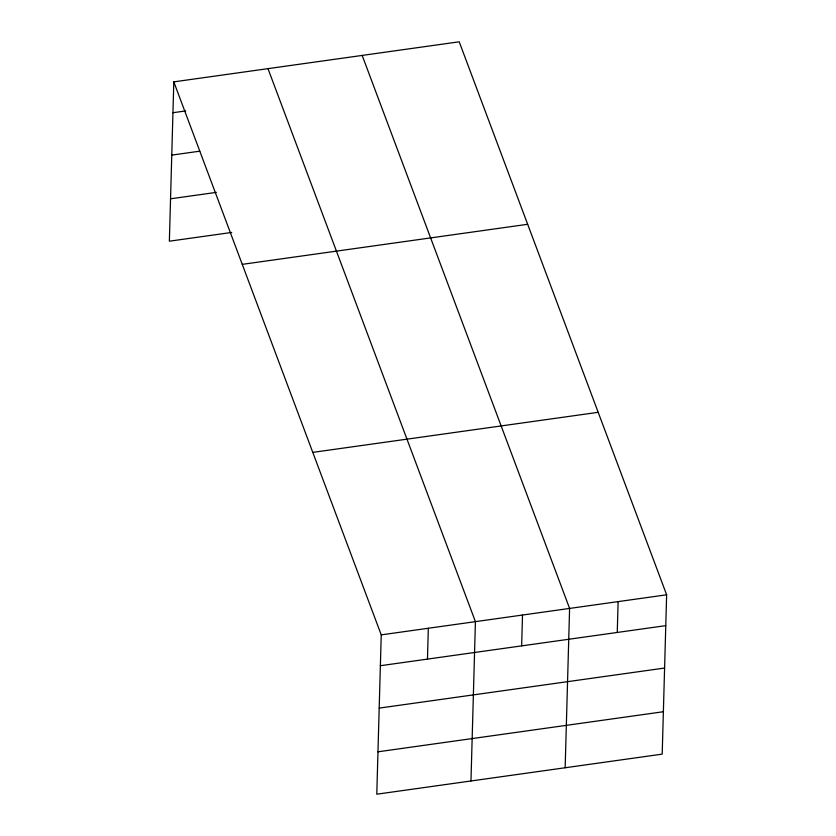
<?xml version="1.0" encoding="UTF-8"?>
<svg xmlns="http://www.w3.org/2000/svg" width="836" height="836" viewBox="0 0 836 836"><rect width="100%" height="100%" fill="white"/><g stroke="black" fill="none" stroke-linecap="round" stroke-linejoin="round"><path stroke-width="1.25" d="M173.804 81.865L381.237 634.869L376.785 794.2L662.196 754.135L666.637 594.804L459.215 41.8L173.804 81.865L169.363 241.196L231.718 232.439M427.468 659.102L428.325 628.254M470.971 780.981L475.423 621.65L267.99 68.646M521.654 645.883L522.51 615.035M565.157 767.751L569.598 608.42L362.176 55.427M617.261 632.455L618.117 601.617M172.947 112.714L185.676 110.927M171.767 155.109L199.762 151.18M170.544 198.801L216.357 192.364M242.262 264.354L527.662 224.288M312.779 452.38L598.189 412.315M381.237 634.869L666.637 594.804M380.37 665.717L665.78 625.641M379.189 708.113L664.599 668.048M377.966 751.804L663.376 711.729"/></g></svg>
